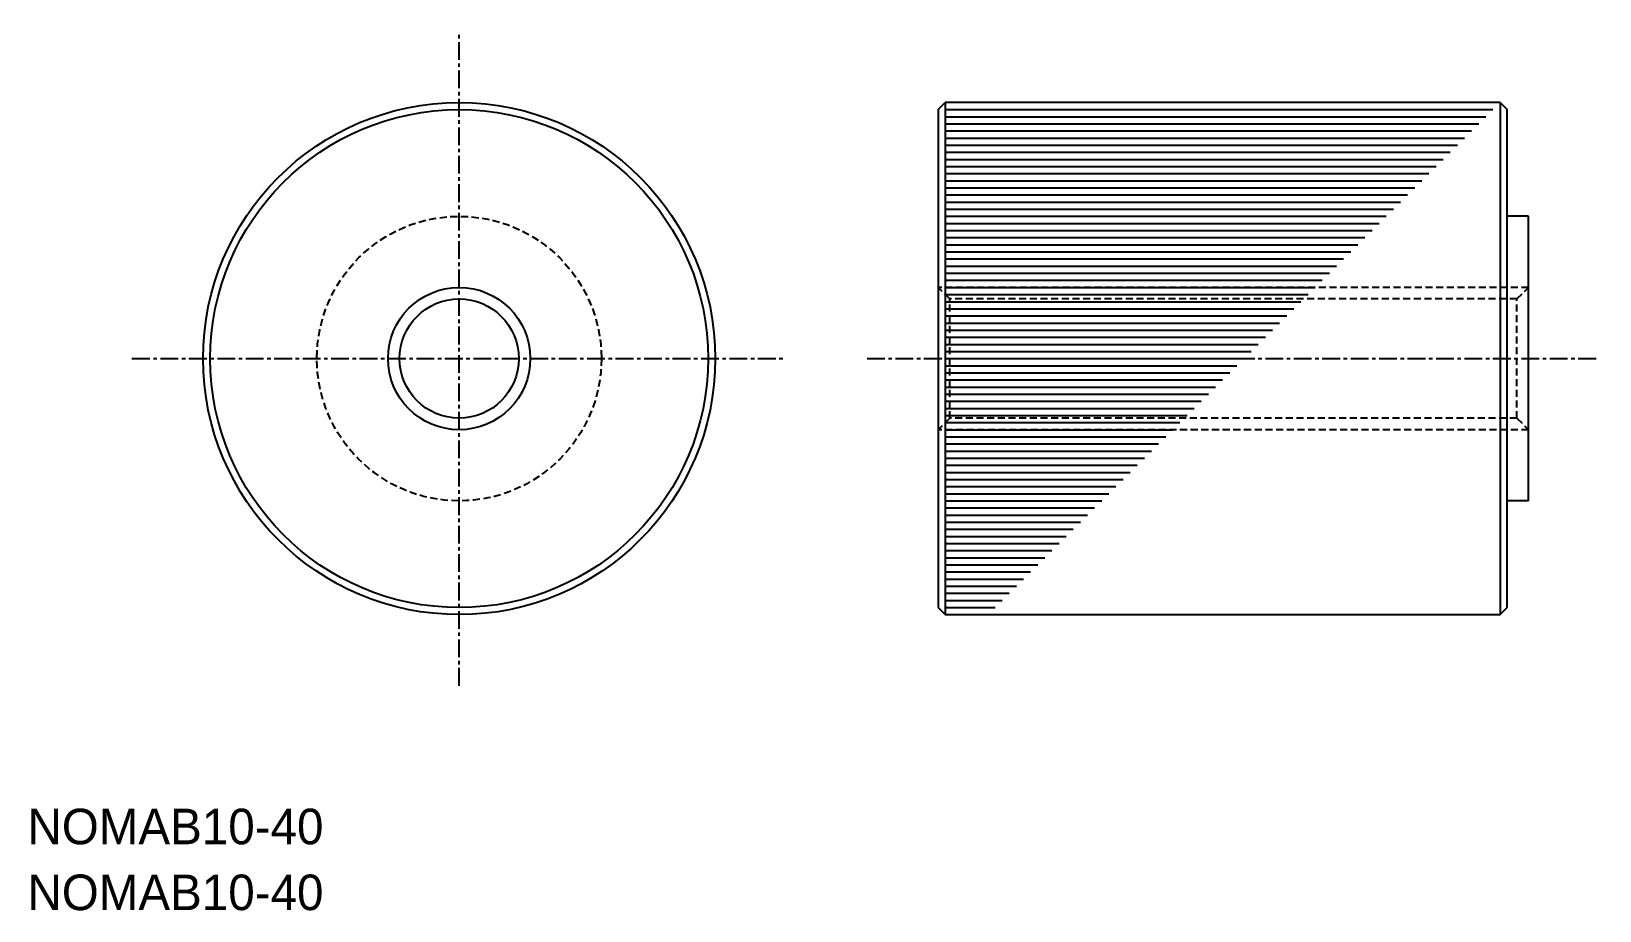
# Model space of a CAD drawing. Extents: x -8 to 102, y -11 to 51.
import ezdxf

# ---------------------------------------------------------------- set-up
doc = ezdxf.new("R2010")
doc.units = 0
doc.linetypes.add('CENTER', pattern=[2, 1.25, -0.25, 0.25, -0.25])
doc.linetypes.add('DASHED', pattern=[0.75, 0.5, -0.25])
doc.layers.get('0').update_dxf_attribs({"linetype": 'CONTINUOUS'})
doc.layers.add('CENTER', color=1, linetype='CENTER')

msp = doc.modelspace()

# ---------------------------------------------------------------- linework, layer by layer
at = {"color": 7, "linetype": 'CONTINUOUS'}
for p, q in [((56, 45), (56.5, 45.5)), ((56.5, 45.5), (56.5, 9.5)), ((95.5, 45.5), (56.5, 45.5)), ((95.5, 45.5), (95.5, 9.5)), ((95.5, 45.5), (96, 45)), ((56, 45), (56, 10)), ((56.5, 45), (95, 45)), ((56.5, 44.5), (94.5, 44.5)), ((96, 10), (96, 45)), ((56.5, 44), (94, 44)), ((56.5, 43.5), (93.5, 43.5)), ((56.5, 43), (93, 43)), ((56.5, 42.5), (92.5, 42.5)), ((56.5, 42), (92, 42)), ((56.5, 41.5), (91.5, 41.5)), ((56.5, 41), (91, 41)), ((56.5, 40.5), (90.5, 40.5)), ((56.5, 40), (90, 40)), ((56.5, 39.5), (89.5, 39.5)), ((56.5, 39), (89, 39)), ((56.5, 38.5), (88.5, 38.5)), ((56.5, 38), (88, 38)), ((56.5, 37.5), (87.5, 37.5)), ((97.5, 37.5), (96, 37.5)), ((97.5, 17.5), (97.5, 37.5)), ((56.5, 37), (87, 37)), ((56.5, 36.5), (86.5, 36.5)), ((56.5, 36), (86, 36)), ((56.5, 35.5), (85.5, 35.5)), ((56.5, 35), (85, 35)), ((56.5, 34.5), (84.5, 34.5)), ((56.5, 34), (84, 34)), ((56.5, 33.5), (83.5, 33.5)), ((56.5, 33), (83, 33)), ((56.5, 32.5), (82.5, 32.5)), ((56.5, 32), (82, 32)), ((56.5, 31.5), (81.5, 31.5)), ((56.5, 31), (81, 31)), ((56.5, 30.5), (80.5, 30.5)), ((56.5, 30), (80, 30)), ((56.5, 29.5), (79.5, 29.5)), ((56.5, 29), (79, 29)), ((56.5, 28.5), (78.5, 28.5)), ((56.5, 28), (78, 28)), ((56.5, 27.5), (77.5, 27.5)), ((56.5, 27), (77, 27)), ((56.5, 26.5), (76.5, 26.5)), ((56.5, 26), (76, 26)), ((56.5, 25.5), (75.5, 25.5)), ((56.5, 25), (75, 25)), ((56.5, 24.5), (74.5, 24.5)), ((56.5, 24), (74, 24)), ((56.5, 23.5), (73.5, 23.5)), ((56.5, 23), (73, 23)), ((56.5, 22.5), (72.5, 22.5)), ((56.5, 22), (72, 22)), ((56.5, 21.5), (71.5, 21.5)), ((56.5, 21), (71, 21)), ((56.5, 20.5), (70.5, 20.5)), ((56.5, 20), (70, 20)), ((56.5, 19.5), (69.5, 19.5)), ((56.5, 19), (69, 19)), ((56.5, 18.5), (68.5, 18.5)), ((56.5, 18), (68, 18)), ((56.5, 17.5), (67.5, 17.5)), ((56.5, 17), (67, 17)), ((97.5, 17.5), (96, 17.5)), ((56.5, 16.5), (66.5, 16.5)), ((56.5, 16), (66, 16)), ((56.5, 15.5), (65.5, 15.5)), ((56.5, 15), (65, 15)), ((56.5, 14.5), (64.5, 14.5)), ((56.5, 14), (64, 14)), ((56.5, 13.5), (63.5, 13.5)), ((56.5, 13), (63, 13)), ((56.5, 12.5), (62.5, 12.5)), ((56.5, 12), (62, 12)), ((56.5, 11.5), (61.5, 11.5)), ((56, 10), (56.5, 9.5)), ((56.5, 11), (61, 11)), ((56.5, 10.5), (60.5, 10.5)), ((56.5, 10), (60, 10)), ((95.5, 9.5), (96, 10)), ((56.5, 9.5), (95.5, 9.5))]:
    msp.add_line(p, q, dxfattribs=at)
at = {"color": 3, "linetype": 'DASHED'}
for p, q in [((56.81, 31.69), (56, 32.5)), ((97.5, 32.5), (56, 32.5)), ((96.69, 31.69), (97.5, 32.5)), ((56.81, 23.31), (56.81, 31.69)), ((96.69, 31.69), (56.81, 31.69)), ((96.69, 23.31), (96.69, 31.69)), ((56.81, 23.31), (56, 22.5)), ((96.69, 23.31), (56.81, 23.31)), ((96.69, 23.31), (97.5, 22.5)), ((97.5, 22.5), (56, 22.5))]:
    msp.add_line(p, q, dxfattribs=at)
at = {"color": 7, "linetype": 'CONTINUOUS'}
for radius in [18, 17.5, 4.19]:
    msp.add_circle((22.33, 27.5), radius, dxfattribs=at)
at = {"color": 3, "linetype": 'DASHED'}
msp.add_circle((22.33, 27.5), 10, dxfattribs=at)
at = {"color": 3, "linetype": 'CONTINUOUS'}
msp.add_circle((22.33, 27.5), 5, dxfattribs=at)
at = {"layer": 'CENTER', "color": 1, "linetype": 'CENTER'}
for p, q in [((22.33, 4.5), (22.33, 50.5)), ((-0.67, 27.5), (45.33, 27.5)), ((51, 27.5), (102.5, 27.5))]:
    msp.add_line(p, q, dxfattribs=at)

# ---------------------------------------------------------------- texts
at = {"color": 7, "linetype": 'CONTINUOUS'}
for p in [(-8.02, -6.64), (-8.02, -11.27)]:
    msp.add_text('NOMAB10-40', height=2.5, dxfattribs=at).set_placement(p)

doc.saveas('drawing.dxf')
